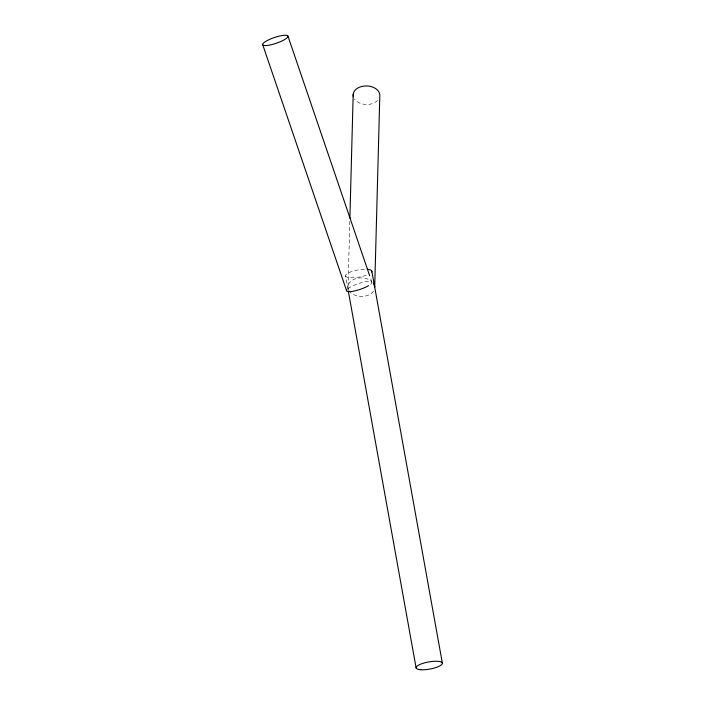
<?xml version="1.0" encoding="UTF-8"?>
<svg xmlns="http://www.w3.org/2000/svg" width="705" height="705" viewBox="0 0 705 705"><rect width="100%" height="100%" fill="white"/><g stroke="black" fill="none" stroke-linecap="round" stroke-linejoin="round"><path stroke-width="0.53" stroke-dasharray="3.52 2.64" d="M348.076 286.3L349.803 221.423M371.905 282.282L370.063 276.889M364.3 269.257A13.342 3.613 -10.2 0 0 345.591 275.99L347.926 288.98M366.203 275.267A13.342 3.613 -10.2 0 1 345.591 275.99M373.562 291.103A13.342 9.271 1.5 0 1 361.586 296.417A13.342 9.271 1.5 0 1 349.372 291.024M348.913 290.284A13.342 9.271 1.5 0 1 354.536 279.092A13.342 9.271 1.5 0 1 371.473 281.216M347.997 288.653A13.342 3.014 -18.8 0 1 366.036 281.63A13.342 3.014 -18.8 0 1 369.314 285.19M377.536 100.559A13.342 9.271 1.5 0 1 354.483 99.088"/><path stroke-width="1.06" d="M349.892 218.136L353.187 94.355M374.716 286.9L379.801 96.056A13.342 9.271 1.5 0 0 365.71 85.939A13.342 9.271 1.5 0 0 353.39 96.779M287.975 36.175A13.342 3.014 -18.8 0 1 269.495 45.094A13.342 3.014 -18.8 0 1 268.49 39.912A13.342 3.014 -18.8 0 1 287.975 36.175L369.702 275.849M262.665 44.609L346.596 290.716M371.799 271.02L442.335 663.017M348.323 291.147L416.126 667.987M367.19 269.292A13.342 3.613 -10.2 0 1 371.641 271.998M373.386 283.269A13.342 9.271 1.5 0 1 374.725 287.191M368.609 285.631A13.342 3.014 -18.8 0 1 363.084 288.292L359.823 289.482A13.342 3.014 -18.8 0 1 346.878 289.799M420.735 669.715A13.342 3.613 -10.2 0 0 442.167 663.995A13.342 3.613 -10.2 0 0 424.78 662.797A13.342 3.613 -10.2 0 0 420.735 669.715"/></g></svg>
